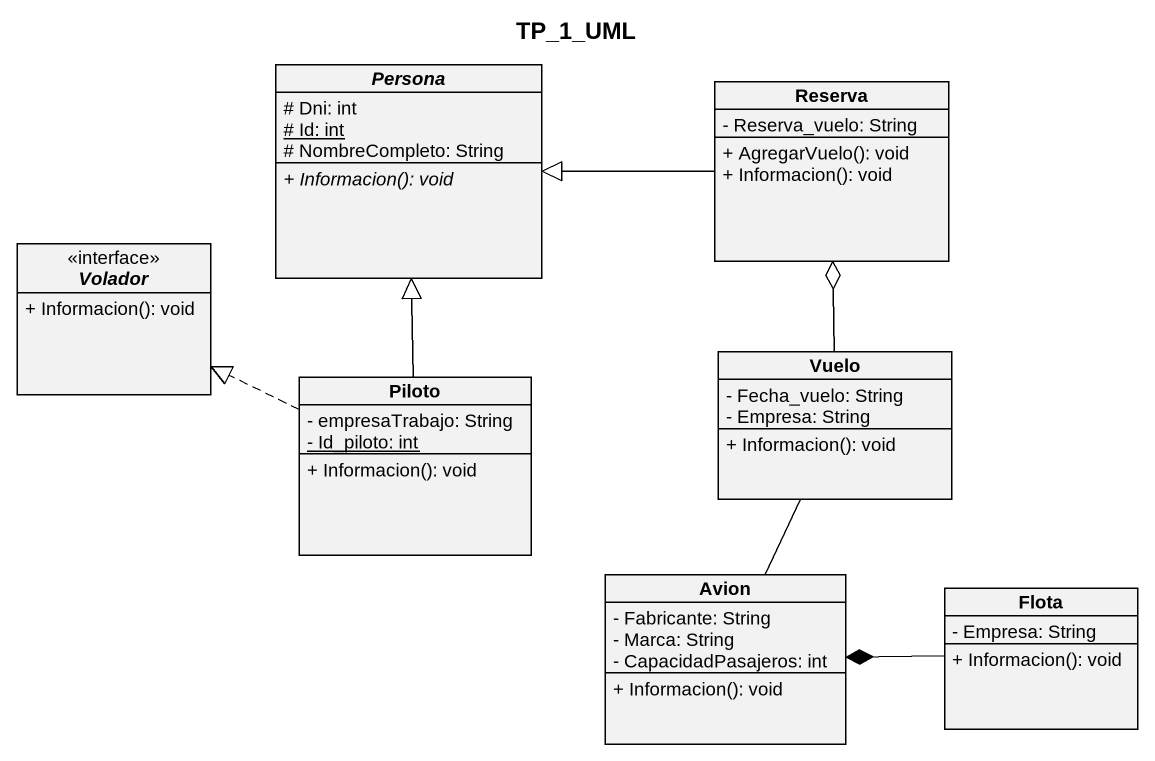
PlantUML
@startuml
title TP_1_UML
hide circle
hide empty members
skinparam classAttributeIconSize 0
abstract class Persona {
  # Dni: int
  {static} # Id: int
  # NombreCompleto: String
  {abstract} + Informacion(): void
}
class Reserva {
  - Reserva_vuelo: String
  + AgregarVuelo(): void
  + Informacion(): void
}
interface Volador <<interface>> {
  + Informacion(): void
}
class Piloto {
  - empresaTrabajo: String
  {static} - Id_piloto: int
  + Informacion(): void
}
class Vuelo {
  - Fecha_vuelo: String
  - Empresa: String
  + Informacion(): void
}
class Avion {
  - Fabricante: String
  - Marca: String
  - CapacidadPasajeros: int
  + Informacion(): void
}
class Flota {
  - Empresa: String
  + Informacion(): void
}
Reserva -left-|> Persona
Piloto -up-|> Persona
Piloto .left.|> Volador
Vuelo -up-o Reserva
Avion -up- Vuelo
Flota -left-* Avion
@enduml
